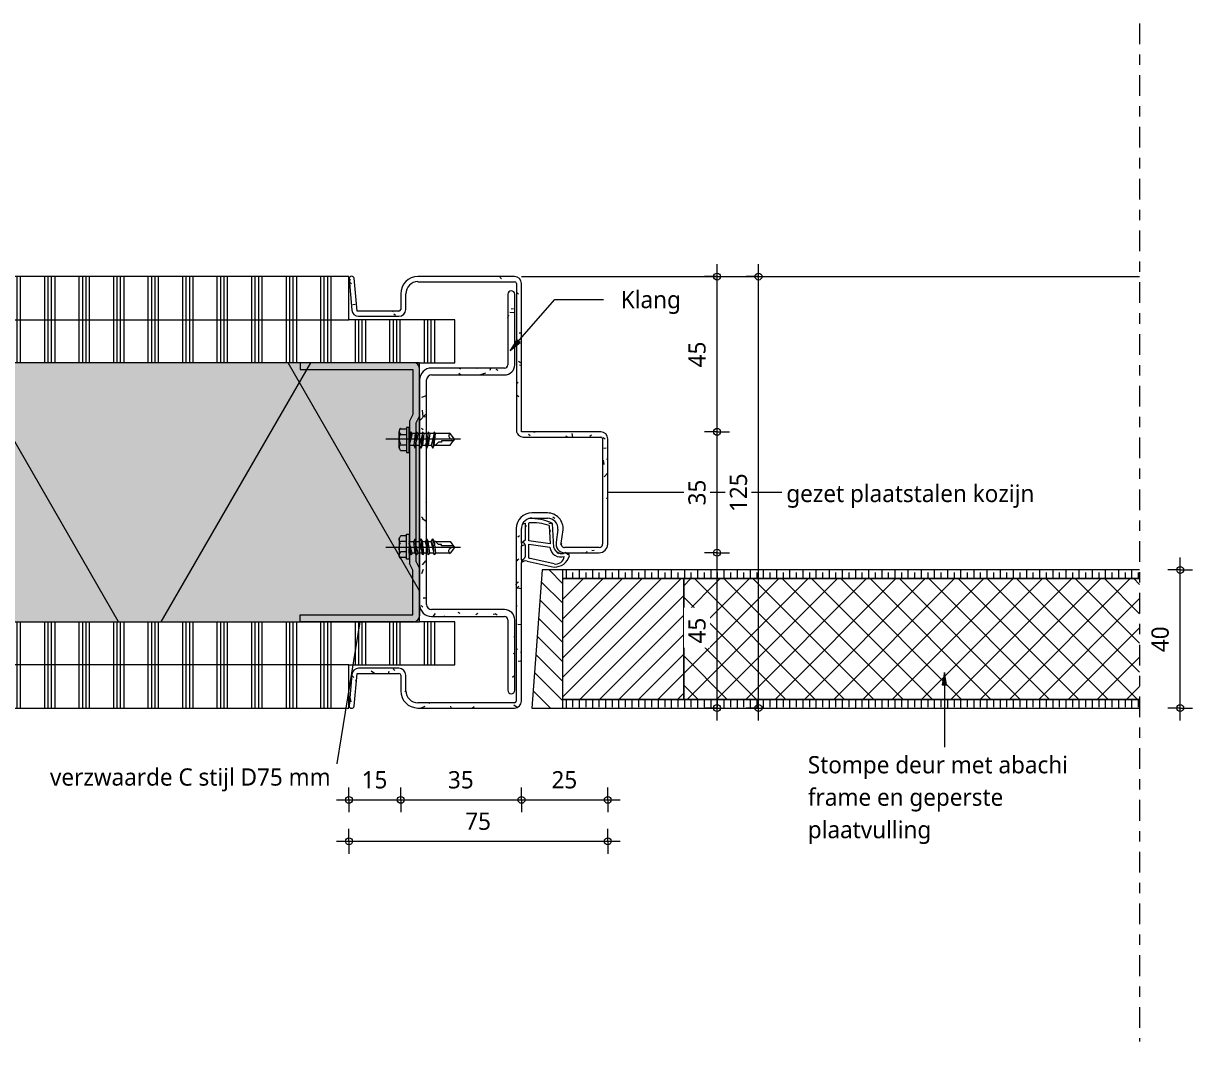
# Model space of a CAD drawing. Header units: millimetres. Extents: x 32900 to 38291, y -18988 to 4133.
# Drawn here: x 33267.8 to 33606.5, y 1889.1 to 2184.1 of the extents above; entities that cross this region are included whole.
import ezdxf

# ---------------------------------------------------------------- set-up
doc = ezdxf.new("R2010")
doc.units = ezdxf.units.MM
doc.linetypes.add('MV_center', pattern=[15, 6, -3, 3, -3])
for name, color, linetype, lineweight in [('A-ANNO-DIMS', 211, 'Continuous', 13), ('A-ANNO-DIMS-2', 211, 'Continuous', 13), ('A-ANNO-IDEN', 131, 'Continuous', 18), ('A-ANNO-NOTE', 131, 'Continuous', 18), ('A-DETL', 90, 'Continuous', 13), ('A-DETL-GENF', 92, 'Continuous', 18), ('A-DETL-THIN', 151, 'Continuous', 18), ('G-ANNO-TEXT', 231, 'Continuous', 13), ('STANDARD', 50, 'Continuous', 25)]:
    doc.layers.add(name, color=color, linetype=linetype, lineweight=lineweight)
doc.styles.add('Segoe UI', font='segoeui.ttf', dxfattribs={"height": 5})
doc.dimstyles.new('2_5_mm', dxfattribs={"dimscale": 304.8, "dimtxt": 5.23682, "dimasz": 0.006562, "dimexe": 0.011811, "dimexo": 0.0625, "dimgap": 0.005906, "dimtad": 1, "dimdec": 0, "dimzin": 0, "dimdsep": 46, "dimtxsty": 'Segoe UI', "dimblk1": 'DOTBLANK', "dimblk2": 'DOTBLANK', "dimsah": 1, "dimcen": 0.09, "dimdle": 0.011811, "dimazin": 0, "dimtfac": 1, "dimtdec": 4, "dimtix": 1, "dimtmove": 0, "dimatfit": 3, "dimfxl": 0.011811, "dimfxlon": 1, "dimtvp": 1, "dimtfill": 1, "dimtolj": 1, "dimtzin": 0, "dimarcsym": 2})
pattern_1 = [(90, (4, 0), (-10, 6e-16), []), (90, (5, 0), (-10, 6e-16), []), (90, (6, 0), (-10, 6e-16), []), (90, (7, 0), (-10, 6e-16), [])]
pattern_2 = [(50, (-33372.631, -1997.239), (14.5753163, -1.2751645), [1.524, -16.764]), (355, (-33372.631, -1997.239), (-2.819562, 15.284905), [1.219, -13.411]), (100.451, (-33371.416, -1997.345), (11.7557137, 14.00984), [1.295, -14.247]), (46.184, (-33372.631, -1993.175), (21.686151, -3.363918), [2.286, -25.146]), (96.636, (-33370.823, -1993.455), (18.99178, 19.79433), [1.943, -21.371]), (351.184, (-33372.63, -1993.175), (18.992058, 19.794098), [1.829, -20.117]), (21, (-33370.599, -1994.191), (12.129647, -8.1815376), [1.524, -16.764]), (326, (-33370.599, -1994.191), (4.944224, 14.73543), [1.219, -13.411]), (71.451, (-33369.588, -1994.872), (17.073884, 6.5539993), [1.295, -14.247]), (37.5, (-33372.631, -1997.239), (0.2472267, 6.7643278), [0.67056, -12.578, 0.67056, -12.944, -13.462]), (37.5, (-33372.631, -1997.239), (0.2472267, 6.7643278), [-26.863, 0.67056, -12.791]), (7.5, (-33372.631, -1997.239), (5.3456552, 8.0143116), [0.67056, -7.092, 0.67056, -12.273, -5.131]), (7.5, (-33372.631, -1997.239), (5.3456552, 8.0143116), [-20.706, 0.67056, -4.46]), (327.5, (-33377.162, -1997.239), (10.8476471, -0.4581936), [0.67056, -4.409, 0.67056, -15.179, -21.031]), (327.5, (-33377.162, -1997.239), (10.8476471, -0.4581936), [-20.93, 0.67056, -20.361]), (317.5, (-33379.194, -1997.239), (11.8507335, 2.0341877), [0.67056, -5.933, 0.67056, -9.855, -14.935]), (317.5, (-33379.194, -1997.239), (11.8507335, 2.0341877), [-17.13, 0.67056, -14.265])]
pattern_3 = [(90, (0, 0), (-3.81, 2e-16), []), (90, (1.905, 0), (-3.81, 2e-16), [1.905, -0.9525])]

# ---------------------------------------------------------------- blocks, each defined once
blk = doc.blocks.new('42 isolatie - Type 1-3788370-Details ziekenhuis Utiliteitsgebouw')
at = {"layer": 'A-DETL-GENF'}
blk.add_hatch(color=256, dxfattribs=at).paths.add_polyline_path([(341.71, -0.8), (0.28, -0.8), (0.28, -75.8), (385.11, -75.8), (385.11, -0.8)])
at = {"layer": 'A-DETL-GENF', "lineweight": 13}
h = blk.add_hatch(dxfattribs=at)
h.set_pattern_fill('FP_3', color=256, style=0, pattern_type=2)
h.set_pattern_definition([(300, (0, 0), (-69.282, -40), []), (240, (0, 0), (-69.282, 40), [])])
h.paths.add_polyline_path([(341.71, -0.8), (0.28, -0.8), (0.28, -75.8), (385.11, -75.8), (385.11, -0.8)])
at = {"layer": 'A-DETL-GENF'}
for p, q in [((385.11, -0.8), (0.28, -0.8)), ((0.28, -0.8), (0.28, -5.77)), ((385.11, -0.8), (0.28, -0.8)), ((0.28, -0.8), (0.28, -5.77)), ((0.28, -5.77), (0.28, -70.83)), ((0.28, -70.83), (0.28, -75.8)), ((0.28, -70.83), (0.28, -75.8)), ((0.28, -75.8), (385.11, -75.8)), ((0.28, -75.8), (385.11, -75.8))]:
    blk.add_line(p, q, dxfattribs=at)
blk = doc.blocks.new('00 stalendeurprofiel - schroefje_dwg-4337371-Details ziekenhuis Utiliteitsgebouw')
at = {"layer": 'STANDARD', "color": 130, "lineweight": 5}
for p, q in [((6.15, 69.32), (4.46, 69.32)), ((7.42, 68.48), (7, 65.09)), ((7.85, 68.05), (7, 64.67)), ((8.69, 68.05), (8.27, 64.67)), ((9.12, 68.48), (8.69, 63.82)), ((9.54, 68.05), (8.69, 64.67)), ((10.81, 68.05), (9.96, 64.67)), ((10.81, 68.48), (10.39, 63.82)), ((11.23, 68.05), (10.81, 64.67)), ((12.5, 68.05), (11.66, 64.67)), ((12.5, 68.48), (12.08, 63.82)), ((12.93, 68.05), (12.5, 64.67)), ((14.2, 68.05), (13.35, 64.67)), ((14.2, 68.48), (13.77, 63.82)), ((21.82, 66.36), (0.23, 66.36)), ((6.15, 67.63), (4.46, 67.63)), ((6.15, 64.67), (4.46, 64.67)), ((6.15, 62.97), (4.46, 62.97))]:
    blk.add_line(p, q, dxfattribs=at)
at = {"layer": 'STANDARD', "color": 130, "lineweight": 5, "flags": 128}
for points in [[(4.04, 63.82), (4.04, 66.36), (4.04, 68.48)], [(4.48, 69.52), (4.39, 69.44), (4.3, 69.35), (4.23, 69.25), (4.17, 69.15), (4.12, 69.04), (4.09, 68.92), (4.06, 68.8), (4.06, 68.67), (4.06, 68.55), (4.09, 68.43), (4.12, 68.31), (4.17, 68.2), (4.23, 68.1), (4.3, 68), (4.39, 67.91), (4.48, 67.83)], [(4.43, 68.05), (4.27, 67.69), (4.15, 67.32), (4.08, 66.94), (4.06, 66.56), (4.08, 66.17), (4.15, 65.79), (4.27, 65.42), (4.43, 65.06)], [(7, 64.24), (7, 64.67), (8.27, 64.67), (8.69, 63.82), (8.69, 64.67), (9.96, 64.67), (10.39, 63.82), (10.81, 64.67), (11.66, 64.67), (12.08, 63.82), (12.5, 64.67), (13.35, 64.67), (13.77, 63.82), (14.2, 64.67), (18.85, 64.67), (20.12, 66.36), (18.85, 68.05), (14.62, 68.05), (14.2, 68.48), (14.2, 68.05), (12.93, 68.05), (12.5, 68.48), (12.5, 68.05), (11.23, 68.05), (10.81, 68.48), (10.81, 68.05), (9.54, 68.05), (9.12, 68.48), (8.69, 68.05), (7.85, 68.05), (7.42, 68.48), (7, 68.05), (7, 66.78)], [(20.12, 66.36), (19.7, 65.94), (19.28, 65.94), (18.85, 65.94), (18.43, 65.94), (18.01, 65.94), (17.58, 65.94), (17.16, 65.94), (16.74, 65.94), (16.31, 65.94), (16.31, 65.51), (15.89, 65.51), (15.47, 65.51), (15.04, 65.09), (14.62, 64.67), (14.2, 64.67), (14.62, 68.05)], [(18.82, 68.21), (18.71, 68.1), (18.62, 67.98), (18.55, 67.85), (18.5, 67.72), (18.46, 67.57), (18.45, 67.42), (18.46, 67.27), (18.49, 67.12), (18.54, 66.98), (18.61, 66.85), (18.69, 66.73), (18.8, 66.62), (18.91, 66.53), (19.04, 66.45), (19.18, 66.4), (19.33, 66.36)], [(4.48, 64.86), (4.39, 64.78), (4.3, 64.69), (4.23, 64.6), (4.17, 64.49), (4.12, 64.38), (4.09, 64.26), (4.06, 64.14), (4.06, 64.02), (4.06, 63.89), (4.09, 63.77), (4.12, 63.66), (4.17, 63.54), (4.23, 63.44), (4.3, 63.34), (4.39, 63.25), (4.48, 63.17)]]:
    blk.add_lwpolyline(points, dxfattribs=at)
blk.add_lwpolyline([(6.15, 62.55), (7, 62.55), (7, 69.75), (6.15, 69.75)], close=True, dxfattribs=at)
blk = doc.blocks.new('00 stalendeurprofiel - 00_DI_stalendeurprofiel-V42-Details ziekenhuis Utiliteitsgebouw')
at = {"layer": 'A-DETL-GENF', "lineweight": 13}
h = blk.add_hatch(dxfattribs=at)
h.set_pattern_fill('FP_42', color=256, style=0, pattern_type=2)
h.set_pattern_definition(pattern_2)
h.paths.add_polyline_path([(-9.76, -11.59), (-9.57, -11.58), (-9.4, -11.54), (-9.24, -11.45), (-9.1, -11.32), (-9.01, -11.16), (-8.95, -10.99), (-8.15, -1.5), (4.13, -1.52), (4.25, -1.57), (4.35, -1.65), (4.43, -1.75), (4.48, -1.87), (4.5, -2), (4.5, -6.5), (4.67, -7.79), (5.17, -9), (5.96, -10.04), (7, -10.83), (8.21, -11.33), (9.5, -11.5), (37.5, -11.5), (38.02, -11.43), (38.5, -11.23), (38.91, -10.91), (39.23, -10.5), (39.43, -10.02), (39.5, -9.5), (39.5, 40.5), (39.6, 41.28), (39.94, 42.05), (39.99, 42.11), (40.12, 42.33), (40.56, 42.78), (41.03, 43.12), (41.72, 43.4), (42.5, 43.5), (47.06, 43.5), (47.76, 43.42), (48.43, 43.17), (49.01, 42.77), (49.49, 42.25), (49.84, 41.63), (50.02, 40.95), (50.05, 40.24), (49.5, 35.95), (49.6, 35.31), (49.85, 34.72), (50.25, 34.22), (50.76, 33.83), (51.36, 33.58), (52.17, 33.5), (62, 33.5), (62.65, 33.59), (63.25, 33.83), (63.77, 34.23), (64.17, 34.75), (64.42, 35.35), (64.5, 36), (64.5, 66.51), (64.43, 67.03), (64.23, 67.51), (63.91, 67.93), (63.5, 68.24), (63.02, 68.44), (62.5, 68.51), (39.5, 68.51), (39.5, 111.5), (39.43, 112.02), (39.23, 112.5), (38.91, 112.91), (38.5, 113.23), (38.02, 113.43), (37.5, 113.5), (9.5, 113.5), (8.21, 113.33), (7, 112.83), (5.96, 112.04), (5.17, 111), (4.67, 109.79), (4.5, 108.5), (4.48, 103.87), (4.43, 103.75), (4.35, 103.65), (4.25, 103.57), (4.13, 103.52), (4, 103.5), (-8.15, 103.5), (-8.95, 112.99), (-9.01, 113.16), (-9.1, 113.32), (-9.24, 113.45), (-9.4, 113.54), (-9.57, 113.58), (-9.76, 113.59), (-9.94, 113.55), (-10.1, 113.47), (-10.24, 113.35), (-10.34, 113.2), (-10.41, 113.03), (-10.43, 112.85), (-9.68, 103.8), (-9.57, 103.32), (-9.35, 102.89), (-9.03, 102.52), (-8.63, 102.24), (-8.18, 102.06), (-7.69, 102), (4, 102), (4.52, 102.07), (5, 102.27), (5.41, 102.59), (5.73, 103), (5.93, 103.48), (6, 104), (6, 108.51), (6.12, 109.41), (6.47, 110.26), (7.02, 110.98), (7.75, 111.54), (8.6, 111.89), (9.5, 112.01), (37.66, 111.99), (37.78, 111.94), (37.89, 111.86), (37.97, 111.75), (38.02, 111.62), (38.04, 111.49), (38.04, 68.51), (38.2, 68.1), (38.44, 67.73), (38.76, 67.43), (39.13, 67.2), (39.55, 67.05), (39.99, 67), (62.63, 66.99), (62.75, 66.94), (62.85, 66.86), (62.93, 66.76), (62.98, 66.64), (63, 66.51), (63, 36), (62.96, 35.74), (62.86, 35.5), (62.71, 35.29), (62.5, 35.13), (62.26, 35.03), (62, 35), (51.9, 35.01), (51.77, 35.03), (51.55, 35.11), (51.36, 35.23), (51.2, 35.4), (51.08, 35.6), (51.02, 35.83), (51, 36.06), (51.04, 36.29), (51.54, 40.13), (51.5, 41.19), (51.22, 42.21), (50.7, 43.14), (49.99, 43.92), (49.11, 44.51), (48.11, 44.87), (47.06, 45), (42.5, 45), (41.34, 44.85), (40.25, 44.4), (39.32, 43.68), (38.6, 42.75), (38.15, 41.66), (38, 40.5), (37.98, -9.63), (37.93, -9.75), (37.85, -9.85), (37.75, -9.93), (37.63, -9.98), (37.5, -10), (9.5, -10), (8.59, -9.88), (7.75, -9.53), (7.03, -8.97), (6.47, -8.25), (6.12, -7.41), (6, -6.5), (6, -2), (5.93, -1.48), (5.73, -1), (5.41, -0.59), (5, -0.27), (4.52, -0.07), (4, 0), (-7.69, 0), (-8.18, -0.06), (-8.63, -0.24), (-9.03, -0.52), (-9.35, -0.89), (-9.57, -1.32), (-9.68, -1.8), (-10.43, -10.85), (-10.41, -11.03), (-10.34, -11.2), (-10.24, -11.35), (-10.1, -11.47), (-9.94, -11.55)])
h = blk.add_hatch(dxfattribs=at)
h.set_pattern_fill('FP_42', color=256, style=0, pattern_type=2)
h.set_pattern_definition(pattern_2)
h.paths.add_polyline_path([(36.54, -7.36), (36.8, -7.33), (37.04, -7.23), (37.25, -7.07), (37.41, -6.86), (37.51, -6.62), (37.54, -6.36), (37.54, 14.05), (37.44, 14.82), (37.15, 15.53), (36.68, 16.14), (36.07, 16.61), (35.36, 16.9), (34.6, 17), (13.47, 17), (13.09, 17.05), (12.74, 17.2), (12.43, 17.43), (12.2, 17.74), (12.05, 18.09), (12, 18.47), (12, 83.53), (12.05, 83.91), (12.2, 84.26), (12.43, 84.57), (12.74, 84.8), (13.09, 84.95), (13.47, 85), (34.6, 85), (35.36, 85.1), (36.07, 85.39), (36.68, 85.86), (37.15, 86.47), (37.44, 87.18), (37.54, 87.95), (37.54, 108.36), (37.51, 108.62), (37.41, 108.86), (37.25, 109.07), (37.04, 109.23), (36.8, 109.33), (36.54, 109.36), (36.29, 109.33), (36.04, 109.23), (35.84, 109.07), (35.68, 108.86), (35.58, 108.62), (35.54, 108.36), (35.54, 87.95), (35.51, 87.7), (35.42, 87.47), (35.27, 87.28), (35.07, 87.13), (34.84, 87.03), (34.6, 87), (13.47, 87), (12.57, 86.88), (11.74, 86.53), (11.02, 85.98), (10.47, 85.26), (10.12, 84.43), (10, 83.53), (10, 18.47), (10.12, 17.57), (10.47, 16.74), (11.02, 16.02), (11.74, 15.47), (12.57, 15.12), (13.47, 15), (34.6, 15), (34.84, 14.97), (35.07, 14.87), (35.27, 14.72), (35.42, 14.53), (35.51, 14.3), (35.54, 14.05), (35.54, -6.36), (35.58, -6.62), (35.68, -6.86), (35.84, -7.07), (36.04, -7.23), (36.29, -7.33)])
h = blk.add_hatch(dxfattribs=at)
h.set_pattern_fill('FP_42', color=256, style=0, pattern_type=2)
h.set_pattern_definition(pattern_2)
h.paths.add_polyline_path([(48.93, 29.35), (50.11, 29.47), (51.21, 29.89), (52.17, 30.58), (52.92, 31.5), (53.41, 32.57), (53.33, 32.84), (53.18, 33.08), (52.97, 33.27), (52.73, 33.41), (52.45, 33.47), (52.17, 33.47), (51.9, 33.39), (51.66, 33.25), (51.05, 33.23), (50.46, 33.35), (49.91, 33.61), (49.44, 34), (49.08, 34.48), (48.84, 35.04), (48.52, 41.99), (46.85, 42.64), (45.14, 43.08), (43.38, 43.32), (41.59, 43.36), (41.03, 43.12), (40.54, 42.77), (40.12, 42.33), (39.81, 41.82), (40.56, 42.05), (40.56, 37.08), (39.5, 36.28), (39.5, 35.46), (40.56, 35.89), (40.56, 32.34), (40.5, 32.1), (40.38, 31.87), (40.21, 31.68), (40, 31.55), (39.75, 31.47), (39.5, 31.45), (39.5, 30.66), (39.88, 30.9), (40.3, 31.05), (40.74, 31.11), (41.19, 31.08)])
h.paths.add_polyline_path([(49.51, 30.22), (48.92, 30.28), (41.61, 31.87), (41.61, 35.93), (47.73, 35.09), (47.92, 34.3), (48.3, 33.59), (48.85, 32.99), (49.53, 32.55), (50.29, 32.3), (51.1, 32.24), (51.9, 32.38), (51.76, 31.82), (51.49, 31.3), (51.1, 30.86), (50.63, 30.52), (50.08, 30.31)])
h.paths.add_polyline_path([(47.76, 36.09), (41.61, 36.94), (41.61, 42.1), (44.62, 42.03), (47.56, 41.37)])
at = {"layer": 'A-DETL-GENF'}
for p, q in [((-10.43, 112.85), (-9.68, 103.8)), ((-8.15, 103.5), (-8.95, 112.99)), ((37.5, 113.5), (9.5, 113.5)), ((9.5, 112.01), (37.52, 112.01)), ((4.5, 108.5), (4.5, 104)), ((6, 104), (6, 108.51)), ((38.04, 111.49), (38.04, 68.51)), ((39.5, 68.51), (39.5, 111.5)), ((35.54, 108.36), (35.54, 87.95)), ((37.54, 87.95), (37.54, 108.36)), ((4, 103.5), (-8.15, 103.5)), ((-7.69, 102), (4, 102)), ((34.6, 87), (13.47, 87)), ((13.47, 85), (34.6, 85)), ((10, 83.53), (10, 18.47)), ((12, 18.47), (12, 83.53)), ((62.5, 68.51), (39.5, 68.51)), ((39.99, 67), (62.5, 67)), ((63, 66.51), (63, 36)), ((64.5, 36), (64.5, 66.51)), ((47.06, 45), (42.5, 45)), ((39.81, 41.82), (40.56, 42.05)), ((40.56, 42.05), (40.56, 37.08)), ((41.61, 36.94), (41.61, 42.1)), ((42.5, 43.5), (47.06, 43.5)), ((47.56, 41.37), (47.76, 36.09)), ((48.84, 35.04), (48.52, 41.99)), ((38, 40.5), (38, -9.5)), ((39.5, 36.28), (39.5, 40.5)), ((50.05, 40.24), (49.57, 36.59)), ((51.04, 36.29), (51.54, 40.13)), ((40.56, 37.08), (39.5, 36.28)), ((39.5, 36.28), (39.5, 35.46)), ((39.5, 35.46), (40.56, 35.89)), ((39.5, 31.45), (39.5, 35.46)), ((40.56, 35.89), (40.56, 32.34)), ((47.76, 36.09), (41.61, 36.94)), ((41.61, 31.87), (41.61, 35.93)), ((41.61, 35.93), (47.73, 35.09)), ((62, 35), (52, 35)), ((39.5, 31.45), (39.5, 30.66)), ((39.5, -9.5), (39.5, 30.66)), ((41.19, 31.08), (48.93, 29.35)), ((48.92, 30.28), (41.61, 31.87)), ((52, 33.5), (52.17, 33.5)), ((52.45, 33.5), (62, 33.5)), ((34.6, 17), (13.47, 17)), ((13.47, 15), (34.6, 15)), ((35.54, 14.05), (35.54, -6.36)), ((37.54, -6.36), (37.54, 14.05)), ((4, 0), (-7.69, 0)), ((-9.68, -1.8), (-10.43, -10.85)), ((-8.95, -10.99), (-8.15, -1.5)), ((-8.15, -1.5), (4, -1.5)), ((4.5, -2), (4.5, -6.5)), ((6, -6.5), (6, -2)), ((37.5, -10), (9.5, -10)), ((9.5, -11.5), (37.5, -11.5))]:
    blk.add_line(p, q, dxfattribs=at)
for centre, radius, start, end in [((-9.68, 112.84), 0.75, 11.2589, 179.7204), ((9.5, 108.5), 5, 90, 180), ((9.5, 108.51), 3.51, 90, 180), ((37.5, 111.5), 2, 0, 90), ((37.52, 111.49), 0.521, 0, 90), ((36.54, 108.36), 1, 0, 180), ((-7.69, 104), 2, 185.716, 270), ((4, 104), 0.5, 270, 360), ((4, 104), 2, 270, 0), ((13.47, 83.53), 3.47, 90, 180), ((13.47, 83.53), 1.47, 90, 180), ((34.6, 87.95), 2.95, 270, 0), ((34.6, 87.95), 0.947, 270, 0), ((39.99, 69.02), 2.01, 194.4775, 270), ((62.5, 66.51), 2, 360, 90), ((62.5, 66.51), 0.497, 360, 90), ((42.5, 40.5), 4.5, 90, 180), ((47.06, 40.5), 4.5, 355.2315, 90), ((42.5, 40.5), 3, 150, 180), ((42.5, 40.5), 3, 107.6691, 153.9187), ((42.5, 40.5), 3, 131.1059, 135), ((42.5, 40.5), 3, 119.2748, 120), ((42.5, 40.5), 3, 90, 107.7801), ((42.18, 28.1), 15.27, 65.4755, 92.2297), ((42.74, 26.89), 15.26, 71.5986, 94.2488), ((47.06, 40.5), 3, 355, 90), ((50.92, 35.45), 3.21, 186.4336, 287.5981), ((51.27, 35.75), 2.53, 196.2464, 278.7141), ((52, 36), 2.5, 166.2944, 270), ((52, 36), 1, 163.3742, 270), ((62, 36), 0.999, 270, 0), ((62, 36), 2.5, 270, 0), ((39.57, 32.44), 0.992, 265.8031, 354.1969), ((40.82, 28.93), 2.18, 80.2346, 127.4003), ((49.45, 32.69), 2.47, 257.7399, 352.9119), ((49.05, 33.91), 4.57, 268.5303, 342.9296), ((52.34, 32.39), 1.09, 9.8394, 128.2101), ((13.47, 18.47), 3.47, 180, 270), ((13.47, 18.47), 1.47, 180, 270), ((34.6, 14.05), 2.95, 360, 90), ((34.6, 14.05), 0.947, 360, 90), ((-7.69, -2), 2, 90, 174.2894), ((4, -2), 2, 360, 90), ((4, -2), 0.5, 0, 90), ((9.5, -6.5), 5, 180, 270), ((9.5, -6.5), 3.5, 180, 270), ((36.54, -6.36), 1, 180, 360), ((37.5, -9.5), 0.5, 270, 0), ((37.5, -9.5), 2, 270, 0), ((-9.68, -10.84), 0.75, 180.2796, 348.7411)]:
    blk.add_arc(centre, radius, start, end, dxfattribs=at)
blk.add_blockref('00 stalendeurprofiel - schroefje_dwg-4337371-Details ziekenhuis Utiliteitsgebouw', (0, 0))
at = {"extrusion": (0, 0, -1), "zscale": -1, "rotation": 180}
blk.add_blockref('00 stalendeurprofiel - schroefje_dwg-4337371-Details ziekenhuis Utiliteitsgebouw', (0, 101.38), dxfattribs=at)
blk = doc.blocks.new('00 msprofiel - 75-4321710-Details ziekenhuis Utiliteitsgebouw')
at = {"layer": 'A-DETL-GENF'}
for p, q in [((1.72, 37.5), (34.63, 37.5)), ((34.63, 37.5), (34.63, 35.54)), ((0, 22.1), (0, 35.78)), ((34.63, 35.54), (1.96, 35.54)), ((1.96, 35.54), (1.96, 22.56)), ((0.98, 20.13), (0, 22.1)), ((1.96, 22.56), (2.95, 20.6)), ((2.95, -20.6), (2.95, 20.6)), ((0.98, 20.13), (0.98, -20.13)), ((0.98, -20.13), (0, -22.1)), ((0, -22.1), (0, -35.78)), ((1.96, -22.56), (2.95, -20.6)), ((1.96, -35.54), (1.96, -22.56)), ((34.63, -35.54), (1.96, -35.54)), ((34.63, -37.5), (34.63, -35.54)), ((1.72, -37.5), (34.63, -37.5))]:
    blk.add_line(p, q, dxfattribs=at)
for centre, start, end in [((1.72, 35.78), 90, 180), ((1.72, -35.78), 180, 270)]:
    blk.add_arc(centre, 1.72, start, end, dxfattribs=at)
blk = doc.blocks.new('NLRS_00_DI_maskeer - Type 1-4234892-Details ziekenhuis Utiliteitsgebouw')
at = {"layer": 'A-DETL-GENF', "linetype": 'MV_center'}
blk.add_line((195, 0), (-100, 0), dxfattribs=at)
blk = doc.blocks.new('DIMBLOCK80-Details ziekenhuis Utiliteitsgebouw')
at = {"layer": 'A-ANNO-DIMS-2'}
for p, q in [((33602.95, 1982.14), (33602.95, 2029.34)), ((33602.95, 2025.74), (33599.35, 2025.74)), ((33602.95, 2025.74), (33606.55, 2025.74)), ((33602.95, 1985.74), (33599.35, 1985.74)), ((33602.95, 1985.74), (33606.55, 1985.74))]:
    blk.add_line(p, q, dxfattribs=at)
for centre in [(33602.95, 2025.74), (33602.95, 1985.74)]:
    blk.add_circle(centre, 1, dxfattribs=at)
at = {"layer": 'A-ANNO-DIMS-2', "color": 0, "insert": (33594.62, 2001.93), "char_height": 5, "width": 9.1406, "attachment_point": 1, "rotation": 90, "line_spacing_factor": 1.142579, "style": 'Segoe UI', "bg_fill": 3, "box_fill_scale": 1.25, "bg_fill_color": 9, "bg_fill_true_color": 13158600, "bg_fill_transparency": 0}
blk.add_mtext('40', dxfattribs=at)
blk = doc.blocks.new('_DotBlank')
at = {"color": 0, "linetype": 'ByBlock', "lineweight": -2}
blk.add_line((-0.5, 0), (-1, 0), dxfattribs=at)
blk.add_circle((0, 0), 0.5, dxfattribs=at)
blk = doc.blocks.new('DIMBLOCK81-Details ziekenhuis Utiliteitsgebouw')
at = {"layer": 'A-ANNO-DIMS-2'}
for p, q in [((33362.13, 1959.13), (33362.13, 1962.73)), ((33377.13, 1959.13), (33377.13, 1962.73)), ((33358.53, 1959.13), (33377.13, 1959.13)), ((33362.13, 1959.13), (33362.13, 1955.53)), ((33377.13, 1959.13), (33377.13, 1955.53))]:
    blk.add_line(p, q, dxfattribs=at)
for centre in [(33362.13, 1959.13), (33377.13, 1959.13)]:
    blk.add_circle(centre, 1, dxfattribs=at)
at = {"layer": 'A-ANNO-DIMS-2', "color": 0, "insert": (33365.82, 1967.45), "char_height": 5, "width": 9.1406, "attachment_point": 1, "line_spacing_factor": 1.142579, "style": 'Segoe UI', "bg_fill": 3, "box_fill_scale": 1.25, "bg_fill_color": 9, "bg_fill_true_color": 13158600, "bg_fill_transparency": 0}
blk.add_mtext('15', dxfattribs=at)
blk = doc.blocks.new('DIMBLOCK82-Details ziekenhuis Utiliteitsgebouw')
at = {"layer": 'A-ANNO-DIMS-2'}
for p, q in [((33377.13, 1959.13), (33377.13, 1962.73)), ((33412.13, 1959.13), (33412.13, 1962.73)), ((33377.13, 1959.13), (33412.13, 1959.13)), ((33377.13, 1959.13), (33377.13, 1955.53)), ((33412.13, 1959.13), (33412.13, 1955.53))]:
    blk.add_line(p, q, dxfattribs=at)
for centre in [(33377.13, 1959.13), (33412.13, 1959.13)]:
    blk.add_circle(centre, 1, dxfattribs=at)
at = {"layer": 'A-ANNO-DIMS-2', "color": 0, "insert": (33390.82, 1967.45), "char_height": 5, "width": 9.1406, "attachment_point": 1, "line_spacing_factor": 1.142579, "style": 'Segoe UI', "bg_fill": 3, "box_fill_scale": 1.25, "bg_fill_color": 9, "bg_fill_true_color": 13158600, "bg_fill_transparency": 0}
blk.add_mtext('35', dxfattribs=at)
blk = doc.blocks.new('DIMBLOCK83-Details ziekenhuis Utiliteitsgebouw')
at = {"layer": 'A-ANNO-DIMS-2'}
for p, q in [((33412.13, 1959.13), (33412.13, 1962.73)), ((33437.13, 1959.13), (33437.13, 1962.73)), ((33412.13, 1959.13), (33440.73, 1959.13)), ((33412.13, 1959.13), (33412.13, 1955.53)), ((33437.13, 1959.13), (33437.13, 1955.53))]:
    blk.add_line(p, q, dxfattribs=at)
for centre in [(33412.13, 1959.13), (33437.13, 1959.13)]:
    blk.add_circle(centre, 1, dxfattribs=at)
at = {"layer": 'A-ANNO-DIMS-2', "color": 0, "insert": (33420.82, 1967.45), "char_height": 5, "width": 9.1406, "attachment_point": 1, "line_spacing_factor": 1.142579, "style": 'Segoe UI', "bg_fill": 3, "box_fill_scale": 1.25, "bg_fill_color": 9, "bg_fill_true_color": 13158600, "bg_fill_transparency": 0}
blk.add_mtext('25', dxfattribs=at)
blk = doc.blocks.new('DIMBLOCK84-Details ziekenhuis Utiliteitsgebouw')
at = {"layer": 'A-ANNO-DIMS-2'}
for p, q in [((33480.79, 1982.14), (33480.79, 2114.34)), ((33480.79, 2110.74), (33477.19, 2110.74)), ((33480.79, 2110.74), (33484.39, 2110.74)), ((33480.79, 1985.74), (33477.19, 1985.74)), ((33480.79, 1985.74), (33484.39, 1985.74))]:
    blk.add_line(p, q, dxfattribs=at)
for centre in [(33480.79, 2110.74), (33480.79, 1985.74)]:
    blk.add_circle(centre, 1, dxfattribs=at)
at = {"layer": 'A-ANNO-DIMS-2', "color": 0, "insert": (33472.46, 2042.53), "char_height": 5, "width": 13.7109, "attachment_point": 1, "rotation": 90, "line_spacing_factor": 1.142579, "style": 'Segoe UI', "bg_fill": 3, "box_fill_scale": 1.25, "bg_fill_color": 9, "bg_fill_true_color": 13158600, "bg_fill_transparency": 0}
blk.add_mtext('125', dxfattribs=at)
blk = doc.blocks.new('DIMBLOCK85-Details ziekenhuis Utiliteitsgebouw')
at = {"layer": 'A-ANNO-DIMS-2'}
for p, q in [((33468.79, 2030.74), (33465.19, 2030.74)), ((33468.79, 1982.14), (33468.79, 2030.74)), ((33468.79, 2030.74), (33472.39, 2030.74)), ((33468.79, 1985.74), (33465.19, 1985.74)), ((33468.79, 1985.74), (33472.39, 1985.74))]:
    blk.add_line(p, q, dxfattribs=at)
for centre in [(33468.79, 2030.74), (33468.79, 1985.74)]:
    blk.add_circle(centre, 1, dxfattribs=at)
at = {"layer": 'A-ANNO-DIMS-2', "color": 0, "insert": (33460.46, 2004.43), "char_height": 5, "width": 9.1406, "attachment_point": 1, "rotation": 90, "line_spacing_factor": 1.142579, "style": 'Segoe UI', "bg_fill": 3, "box_fill_scale": 1.25, "bg_fill_color": 9, "bg_fill_true_color": 13158600, "bg_fill_transparency": 0}
blk.add_mtext('45', dxfattribs=at)
blk = doc.blocks.new('DIMBLOCK86-Details ziekenhuis Utiliteitsgebouw')
at = {"layer": 'A-ANNO-DIMS-2'}
for p, q in [((33468.79, 2065.75), (33465.19, 2065.75)), ((33468.79, 2030.74), (33468.79, 2065.75)), ((33468.79, 2065.75), (33472.39, 2065.75)), ((33468.79, 2030.74), (33465.19, 2030.74)), ((33468.79, 2030.74), (33472.39, 2030.74))]:
    blk.add_line(p, q, dxfattribs=at)
for centre in [(33468.79, 2065.75), (33468.79, 2030.74)]:
    blk.add_circle(centre, 1, dxfattribs=at)
at = {"layer": 'A-ANNO-DIMS-2', "color": 0, "insert": (33460.46, 2044.44), "char_height": 5, "width": 9.1406, "attachment_point": 1, "rotation": 90, "line_spacing_factor": 1.142579, "style": 'Segoe UI', "bg_fill": 3, "box_fill_scale": 1.25, "bg_fill_color": 9, "bg_fill_true_color": 13158600, "bg_fill_transparency": 0}
blk.add_mtext('35', dxfattribs=at)
blk = doc.blocks.new('DIMBLOCK87-Details ziekenhuis Utiliteitsgebouw')
at = {"layer": 'A-ANNO-DIMS-2'}
for p, q in [((33468.79, 2065.75), (33468.79, 2114.34)), ((33468.79, 2110.74), (33465.19, 2110.74)), ((33468.79, 2110.74), (33472.39, 2110.74)), ((33468.79, 2065.75), (33465.19, 2065.75)), ((33468.79, 2065.75), (33472.39, 2065.75))]:
    blk.add_line(p, q, dxfattribs=at)
for centre in [(33468.79, 2110.74), (33468.79, 2065.75)]:
    blk.add_circle(centre, 1, dxfattribs=at)
at = {"layer": 'A-ANNO-DIMS-2', "color": 0, "insert": (33460.46, 2084.44), "char_height": 5, "width": 9.1406, "attachment_point": 1, "rotation": 90, "line_spacing_factor": 1.142579, "style": 'Segoe UI', "bg_fill": 3, "box_fill_scale": 1.25, "bg_fill_color": 9, "bg_fill_true_color": 13158600, "bg_fill_transparency": 0}
blk.add_mtext('45', dxfattribs=at)
blk = doc.blocks.new('DIMBLOCK88-Details ziekenhuis Utiliteitsgebouw')
at = {"layer": 'A-ANNO-DIMS-2'}
for p, q in [((33362.13, 1947.13), (33362.13, 1950.73)), ((33437.13, 1947.13), (33437.13, 1950.73)), ((33358.53, 1947.13), (33440.73, 1947.13)), ((33362.13, 1947.13), (33362.13, 1943.53)), ((33437.13, 1947.13), (33437.13, 1943.53))]:
    blk.add_line(p, q, dxfattribs=at)
for centre in [(33362.13, 1947.13), (33437.13, 1947.13)]:
    blk.add_circle(centre, 1, dxfattribs=at)
at = {"layer": 'A-ANNO-DIMS-2', "color": 0, "insert": (33395.82, 1955.45), "char_height": 5, "width": 9.1406, "attachment_point": 1, "line_spacing_factor": 1.142579, "style": 'Segoe UI', "bg_fill": 3, "box_fill_scale": 1.25, "bg_fill_color": 9, "bg_fill_true_color": 13158600, "bg_fill_transparency": 0}
blk.add_mtext('75', dxfattribs=at)

msp = doc.modelspace()

# ---------------------------------------------------------------- hatches: boundary and pattern name
at = {"layer": 'A-ANNO-NOTE'}
msp.add_hatch(color=256, dxfattribs=at).paths.add_polyline_path([(33534.63, 1996.07), (33533.99, 1992.47), (33535.26, 1992.47)])
at = {"layer": 'A-DETL-GENF', "lineweight": 13}
h = msp.add_hatch(dxfattribs=at)
h.set_pattern_fill('FP_2', color=254, style=0, pattern_type=2)
h.set_pattern_definition(pattern_1)
h.paths.add_polyline_path([(33362.13, 2098.24), (33362.13, 2110.74), (32997.8, 2110.74), (32997.8, 2098.24), (33352.62, 2098.24)])
h = msp.add_hatch(dxfattribs=at)
h.set_pattern_fill('FP_2', color=254, style=0, pattern_type=2)
h.set_pattern_definition(pattern_1)
h.paths.add_polyline_path([(32997.8, 2085.74), (33392.8, 2085.74), (33392.8, 2098.24), (32997.8, 2098.24)])
h = msp.add_hatch(dxfattribs=at)
h.set_pattern_fill('FP_9', color=254, style=0, pattern_type=2)
h.set_pattern_definition([(135, (0, 0), (-2.82842712, -2.82842712), [])])
h.paths.add_polyline_path([(33424.13, 1985.74), (33424.13, 2025.74), (33418.13, 2025.74), (33415.13, 1985.74)])
h = msp.add_hatch(dxfattribs=at)
h.set_pattern_fill('FP_8', color=250, style=0, pattern_type=2)
h.set_pattern_definition(pattern_3)
h.paths.add_polyline_path([(33456.42, 2023.24), (33591.19, 2023.24), (33591.19, 2025.74), (33424.13, 2025.74), (33424.13, 2023.24)])
h = msp.add_hatch(dxfattribs=at)
h.set_pattern_fill('FP_7', color=254, style=0, pattern_type=2)
h.set_pattern_definition([(45, (0, 0), (-2.82842712, 2.82842712), [])])
h.paths.add_polyline_path([(33456.42, 1988.24), (33459.13, 1988.24), (33459.13, 2023.24), (33424.13, 2023.24), (33424.13, 1988.24)])
h = msp.add_hatch(dxfattribs=at)
h.set_pattern_fill('FP_10', color=254, style=0, pattern_type=2)
h.set_pattern_definition([(45, (0, 0), (-4.2426407, 4.2426407), []), (135, (0, 0), (-4.2426407, -4.2426407), [])])
h.paths.add_polyline_path([(33459.13, 1988.24), (33591.19, 1988.24), (33591.19, 2023.24), (33459.13, 2023.24)])
h = msp.add_hatch(dxfattribs=at)
h.set_pattern_fill('FP_2', color=254, style=0, pattern_type=2)
h.set_pattern_definition(pattern_1)
h.paths.add_polyline_path([(33041.2, 1998.24), (33392.8, 1998.24), (33392.8, 2010.74), (32997.8, 2010.74), (32997.8, 1998.24)])
h = msp.add_hatch(dxfattribs=at)
h.set_pattern_fill('FP_2', color=254, style=0, pattern_type=2)
h.set_pattern_definition(pattern_1)
h.paths.add_polyline_path([(33041.2, 1985.74), (33362.13, 1985.74), (33362.13, 1998.24), (32997.8, 1998.24), (32997.8, 1985.74)])
h = msp.add_hatch(dxfattribs=at)
h.set_pattern_fill('FP_8', color=250, style=0, pattern_type=2)
h.set_pattern_definition(pattern_3)
h.paths.add_polyline_path([(33456.42, 1985.74), (33591.19, 1985.74), (33591.19, 1988.24), (33424.13, 1988.24), (33424.13, 1985.74)])
at = {"layer": 'G-ANNO-TEXT'}
msp.add_hatch(color=7, dxfattribs=at).paths.add_polyline_path([(33408.86, 2089.3), (33411.71, 2091.59), (33410.75, 2092.43)])

# ---------------------------------------------------------------- linework, layer by layer
at = {"layer": 'A-ANNO-IDEN'}
for p, q in [((33437.13, 2048.24), (33488.07, 2048.24)), ((33365.31, 2010.74), (33358.09, 1966.09))]:
    msp.add_line(p, q, dxfattribs=at)
at = {"layer": 'A-ANNO-NOTE'}
for p, q in [((33534.63, 1996.07), (33533.99, 1992.47)), ((33535.26, 1992.47), (33534.63, 1996.07)), ((33534.63, 1996.07), (33534.63, 1974.35)), ((33533.99, 1992.47), (33535.26, 1992.47))]:
    msp.add_line(p, q, dxfattribs=at)
at = {"layer": 'A-DETL'}
msp.add_line((33412.13, 2110.74), (33591.19, 2110.74), dxfattribs=at)
at = {"layer": 'A-DETL-THIN'}
for p, q in [((33362.13, 2110.74), (32997.8, 2110.74)), ((33362.13, 2098.24), (33362.13, 2110.74)), ((32997.8, 2098.24), (33362.13, 2098.24)), ((33392.8, 2098.24), (33362.13, 2098.24)), ((33392.8, 2085.74), (33392.8, 2098.24)), ((33382.63, 2085.74), (33392.8, 2085.74)), ((33418.13, 2025.74), (33415.13, 1985.74)), ((33424.13, 2025.74), (33418.13, 2025.74)), ((33591.19, 2025.74), (33424.13, 2025.74)), ((33424.13, 1985.74), (33424.13, 2025.74)), ((33459.13, 2023.24), (33424.13, 2023.24)), ((33424.13, 2023.24), (33591.19, 2023.24)), ((33459.13, 1988.24), (33459.13, 2023.24)), ((33591.19, 2023.24), (33459.13, 2023.24)), ((33459.13, 2023.24), (33459.13, 1988.24)), ((33392.8, 2010.74), (33382.63, 2010.74)), ((33392.8, 1998.24), (33392.8, 2010.74)), ((33362.13, 1998.24), (32997.8, 1998.24)), ((33362.13, 1998.24), (33392.8, 1998.24)), ((33362.13, 1985.74), (33362.13, 1998.24)), ((32997.8, 1985.74), (33362.13, 1985.74)), ((33415.13, 1985.74), (33424.13, 1985.74)), ((33424.13, 1988.24), (33459.13, 1988.24)), ((33591.19, 1988.24), (33424.13, 1988.24)), ((33424.13, 1985.74), (33591.19, 1985.74)), ((33459.13, 1988.24), (33591.19, 1988.24))]:
    msp.add_line(p, q, dxfattribs=at)
at = {"layer": 'G-ANNO-TEXT', "color": 250}
for p, q in [((33408.86, 2089.3), (33421.77, 2104.08)), ((33421.77, 2104.08), (33435.9, 2104.08)), ((33410.75, 2092.43), (33408.86, 2089.3)), ((33408.86, 2089.3), (33411.71, 2091.59)), ((33411.71, 2091.59), (33410.75, 2092.43))]:
    msp.add_line(p, q, dxfattribs=at)

# ---------------------------------------------------------------- block references
at = {"layer": 'A-DETL-GENF', "linetype": 'MV_center', "rotation": 90}
msp.add_blockref('NLRS_00_DI_maskeer - Type 1-4234892-Details ziekenhuis Utiliteitsgebouw', (33591.19, 1989.09), dxfattribs=at)
at = {"layer": 'A-DETL-GENF', "rotation": 180}
for name, p in [('42 isolatie - Type 1-3788370-Details ziekenhuis Utiliteitsgebouw', (33382.91, 2009.94)), ('00 msprofiel - 75-4321710-Details ziekenhuis Utiliteitsgebouw', (33382.63, 2048.24))]:
    msp.add_blockref(name, p, dxfattribs=at)
at = {"layer": 'STANDARD', "color": 130, "lineweight": 5}
msp.add_blockref('00 stalendeurprofiel - 00_DI_stalendeurprofiel-V42-Details ziekenhuis Utiliteitsgebouw', (33372.63, 1997.24), dxfattribs=at)

# ---------------------------------------------------------------- texts
at = {"layer": 'G-ANNO-TEXT', "color": 7, "insert": (33440.9, 2106.58), "char_height": 5, "width": 21.1645, "attachment_point": 1, "style": 'Segoe UI'}
msp.add_mtext('Klang', dxfattribs=at)

# ---------------------------------------------------------------- dimensions: what is measured, and where the dimension line sits
at = {"layer": 'A-ANNO-DIMS'}
dim = msp.add_linear_dim(base=(33602.95, 2025.74), p1=(33599.35, 1985.74), p2=(33599.35, 2025.74), angle=90, dimstyle='2_5_mm', override={"dimpost": '<>', "dimfxl": 40}, dxfattribs=at)
dim.commit()
dim.dimension.update_dxf_attribs({"geometry": 'DIMBLOCK80-Details ziekenhuis Utiliteitsgebouw', "text_midpoint": (33598.56, 2005.74)})

# ---------------------------------------------------------------- next in the draw order: texts
at = {"layer": 'A-ANNO-IDEN', "lineweight": 13, "char_height": 5, "attachment_point": 1, "style": 'Segoe UI', "bg_fill": 3, "box_fill_scale": 1.25, "bg_fill_color": 9, "bg_fill_true_color": 13158600, "bg_fill_transparency": 0}
for s, insert, width in [('gezet plaatstalen kozijn', (33488.84, 2050.4), 88.1856), ('verzwaarde C stijl D75 mm', (33275.53, 1968.25), 99.8903)]:
    msp.add_mtext(s, dxfattribs=dict(at, insert=insert, width=width))
at = {"layer": 'A-ANNO-NOTE', "lineweight": 13, "insert": (33495.08, 1971.81), "char_height": 5, "width": 92.6751, "attachment_point": 1, "style": 'Segoe UI', "bg_fill": 3, "box_fill_scale": 1.25, "bg_fill_color": 9, "bg_fill_true_color": 13158600, "bg_fill_transparency": 0}
msp.add_mtext('Stompe deur met abachi', dxfattribs=at)

# ---------------------------------------------------------------- next in the draw order: dimensions: what is measured, and where the dimension line sits
at = {"layer": 'A-ANNO-DIMS'}
dim = msp.add_linear_dim(base=(33480.79, 2110.74), p1=(33477.19, 1985.74), p2=(33477.19, 2110.74), angle=90, dimstyle='2_5_mm', override={"dimpost": '<>', "dimfxl": 125}, dxfattribs=at)
dim.commit()
dim.dimension.update_dxf_attribs({"geometry": 'DIMBLOCK84-Details ziekenhuis Utiliteitsgebouw', "text_midpoint": (33476.39, 2048.24)})

# ---------------------------------------------------------------- next in the draw order: texts
at = {"layer": 'A-ANNO-NOTE', "lineweight": 13, "insert": (33495.08, 1962.42), "char_height": 5, "width": 68.6245, "attachment_point": 1, "style": 'Segoe UI', "bg_fill": 3, "box_fill_scale": 1.25, "bg_fill_color": 9, "bg_fill_true_color": 13158600, "bg_fill_transparency": 0}
msp.add_mtext('frame en geperste', dxfattribs=at)

# ---------------------------------------------------------------- next in the draw order: dimensions: what is measured, and where the dimension line sits
at = {"layer": 'A-ANNO-DIMS'}
dim = msp.add_linear_dim(base=(33468.79, 2030.74), p1=(33465.19, 1985.74), p2=(33465.19, 2030.74), angle=90, dimstyle='2_5_mm', override={"dimpost": '<>', "dimfxl": 44.99981}, dxfattribs=at)
dim.commit()
dim.dimension.update_dxf_attribs({"geometry": 'DIMBLOCK85-Details ziekenhuis Utiliteitsgebouw', "text_midpoint": (33464.44, 2008.24)})
dim = msp.add_linear_dim(base=(33377.13, 1959.13), p1=(33362.13, 1962.73), p2=(33377.13, 1962.73), dimstyle='2_5_mm', override={"dimpost": '<>', "dimfxl": 15}, dxfattribs=at)
dim.commit()
dim.dimension.update_dxf_attribs({"geometry": 'DIMBLOCK81-Details ziekenhuis Utiliteitsgebouw', "text_midpoint": (33369.63, 1963.53)})

# ---------------------------------------------------------------- next in the draw order: texts
at = {"layer": 'A-ANNO-NOTE', "lineweight": 13, "insert": (33495.08, 1953.02), "char_height": 5, "width": 43.4515, "attachment_point": 1, "style": 'Segoe UI', "bg_fill": 3, "box_fill_scale": 1.25, "bg_fill_color": 9, "bg_fill_true_color": 13158600, "bg_fill_transparency": 0}
msp.add_mtext('plaatvulling', dxfattribs=at)

# ---------------------------------------------------------------- next in the draw order: dimensions: what is measured, and where the dimension line sits
at = {"layer": 'A-ANNO-DIMS'}
dim = msp.add_linear_dim(base=(33468.79, 2065.75), p1=(33465.19, 2030.74), p2=(33465.19, 2065.75), angle=90, dimstyle='2_5_mm', override={"dimpost": '<>', "dimfxl": 35.01302}, dxfattribs=at)
dim.commit()
dim.dimension.update_dxf_attribs({"geometry": 'DIMBLOCK86-Details ziekenhuis Utiliteitsgebouw', "text_midpoint": (33464.4, 2048.24)})
dim = msp.add_linear_dim(base=(33412.13, 1959.13), p1=(33377.13, 1962.73), p2=(33412.13, 1962.73), dimstyle='2_5_mm', override={"dimpost": '<>', "dimfxl": 35}, dxfattribs=at)
dim.commit()
dim.dimension.update_dxf_attribs({"geometry": 'DIMBLOCK82-Details ziekenhuis Utiliteitsgebouw', "text_midpoint": (33394.63, 1963.51)})

# ---------------------------------------------------------------- next in the draw order: dimensions: what is measured, and where the dimension line sits
dim = msp.add_linear_dim(base=(33468.79, 2110.74), p1=(33465.19, 2065.75), p2=(33465.19, 2110.74), angle=90, dimstyle='2_5_mm', override={"dimpost": '<>', "dimfxl": 44.98717}, dxfattribs=at)
dim.commit()
dim.dimension.update_dxf_attribs({"geometry": 'DIMBLOCK87-Details ziekenhuis Utiliteitsgebouw', "text_midpoint": (33464.44, 2088.25)})
dim = msp.add_linear_dim(base=(33437.13, 1959.13), p1=(33412.13, 1962.73), p2=(33437.13, 1962.73), dimstyle='2_5_mm', override={"dimpost": '<>', "dimfxl": 25.000688}, dxfattribs=at)
dim.commit()
dim.dimension.update_dxf_attribs({"geometry": 'DIMBLOCK83-Details ziekenhuis Utiliteitsgebouw', "text_midpoint": (33424.63, 1963.51)})

# ---------------------------------------------------------------- next in the draw order: dimensions: what is measured, and where the dimension line sits
dim = msp.add_linear_dim(base=(33437.13, 1947.13), p1=(33362.13, 1950.73), p2=(33437.13, 1950.73), dimstyle='2_5_mm', override={"dimpost": '<>', "dimfxl": 75.000688}, dxfattribs=at)
dim.commit()
dim.dimension.update_dxf_attribs({"geometry": 'DIMBLOCK88-Details ziekenhuis Utiliteitsgebouw', "text_midpoint": (33399.63, 1951.47)})

doc.saveas('drawing.dxf')
